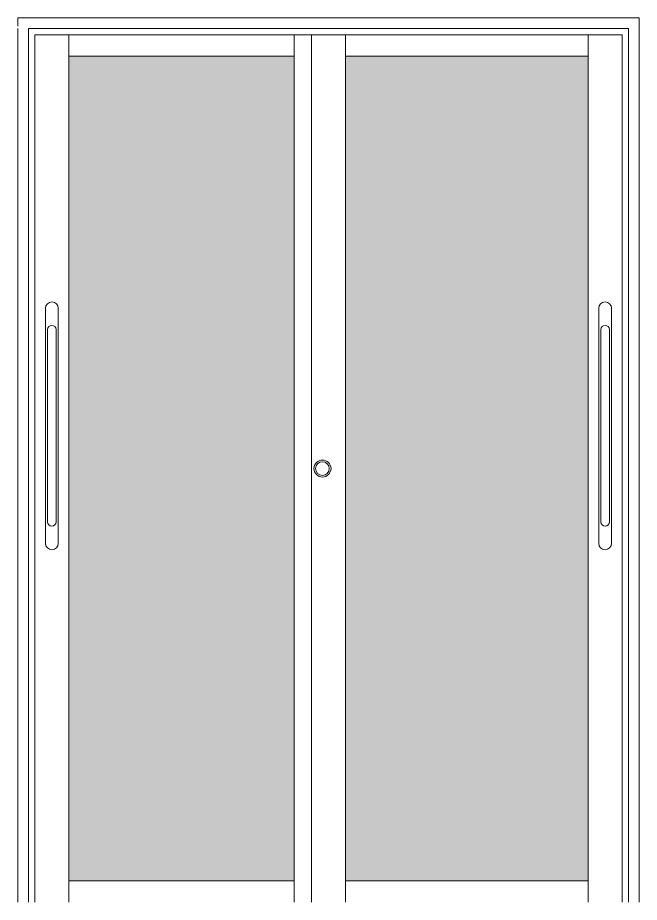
# Model space of a CAD drawing. Header units: millimetres. Extents: x 0 to 1313252738, y -131 to 560100888.
# Drawn here: x 1312666082 to 1312667536, y 559957013 to 559959083 of the extents above; entities that cross this region are included whole.
import ezdxf

# ---------------------------------------------------------------- set-up
doc = ezdxf.new("R2010")
doc.units = ezdxf.units.MM
doc.layers.get('0').update_dxf_attribs({"lineweight": 0})

msp = doc.modelspace()

# ---------------------------------------------------------------- hatches: boundary and pattern name
at = {"transparency": 33554687}
h = msp.add_hatch(color=256, dxfattribs=at)
h.dxf.hatch_style = 1
h.set_gradient(color1=(173, 221, 247), name='CYLINDER')
h.paths.add_polyline_path([(1312666202.024, 559958993.366), (1312666729.212, 559958993.366), (1312666729.212, 559957063.366), (1312666202.024, 559957063.366)])
h = msp.add_hatch(color=256, dxfattribs=at)
h.dxf.hatch_style = 1
h.set_gradient(color1=(173, 221, 247), name='CYLINDER')
h.paths.add_polyline_path([(1312666849.212, 559958993.366), (1312667416.399, 559958993.366), (1312667416.399, 559957063.366), (1312666849.212, 559957063.366)])

# ---------------------------------------------------------------- linework, layer by layer
for p, q in [((1312667536.399, 559959083.366), (1312666082.024, 559959083.366)), ((1312666082.024, 559959083.366), (1312666082.024, 559959063.366)), ((1312667536.399, 559957013.366), (1312667536.399, 559959083.366)), ((1312666082.024, 559959058.366), (1312666082.024, 559957013.366)), ((1312666107.024, 559959058.366), (1312667511.399, 559959058.366)), ((1312666107.024, 559959058.366), (1312666107.024, 559957013.366)), ((1312667511.399, 559959058.366), (1312667511.399, 559957013.366)), ((1312666122.024, 559959043.366), (1312667496.399, 559959043.366)), ((1312666122.024, 559959043.366), (1312666122.024, 559957013.366)), ((1312666202.024, 559959043.366), (1312666122.024, 559959043.366)), ((1312666122.024, 559959043.366), (1312666162.024, 559959043.366)), ((1312666202.024, 559959043.366), (1312666202.024, 559957013.366)), ((1312666729.212, 559959043.366), (1312666729.212, 559957013.366)), ((1312666769.212, 559959043.366), (1312666769.212, 559957013.366)), ((1312666849.212, 559959043.366), (1312666849.212, 559957013.366)), ((1312667416.399, 559959043.366), (1312667416.399, 559957013.366)), ((1312667496.399, 559959043.366), (1312667416.399, 559959043.366)), ((1312667496.399, 559959043.366), (1312667496.399, 559957013.366)), ((1312666729.212, 559958993.366), (1312666202.024, 559958993.366)), ((1312667416.399, 559958993.366), (1312666849.212, 559958993.366)), ((1312666147.024, 559957853.366), (1312666147.024, 559958403.366)), ((1312666177.024, 559957853.366), (1312666177.024, 559958403.366)), ((1312667441.399, 559957853.366), (1312667441.399, 559958403.366)), ((1312667471.399, 559957853.366), (1312667471.399, 559958403.366)), ((1312666152.024, 559958353.366), (1312666152.024, 559958128.366)), ((1312666172.024, 559958353.366), (1312666172.024, 559958128.366)), ((1312667446.399, 559958353.366), (1312667446.399, 559958128.366)), ((1312667466.399, 559958353.366), (1312667466.399, 559958128.366)), ((1312666152.024, 559958128.366), (1312666152.024, 559957903.366)), ((1312666172.024, 559958128.366), (1312666172.024, 559957903.366)), ((1312667446.399, 559958128.366), (1312667446.399, 559957903.366)), ((1312667466.399, 559958128.366), (1312667466.399, 559957903.366)), ((1312666729.212, 559957063.366), (1312666202.024, 559957063.366)), ((1312667416.399, 559957063.366), (1312666849.212, 559957063.366)), ((1312667416.399, 559957013.366), (1312667416.399, 559957063.366))]:
    msp.add_line(p, q)
for radius in [20, 16.018]:
    msp.add_circle((1312666795.064, 559958028.366), radius)
for centre, radius, start, end in [((1312666162.024, 559958403.366), 15, 0, 180), ((1312667456.399, 559958403.366), 15, 0, 180), ((1312666162.024, 559958353.366), 10, 0, 180), ((1312667456.399, 559958353.366), 10, 0, 180), ((1312666162.024, 559957903.366), 10, 180, 0), ((1312667456.399, 559957903.366), 10, 180, 0), ((1312666162.024, 559957853.366), 15, 180, 0), ((1312667456.399, 559957853.366), 15, 180, 0)]:
    msp.add_arc(centre, radius, start, end)

doc.saveas('drawing.dxf')
